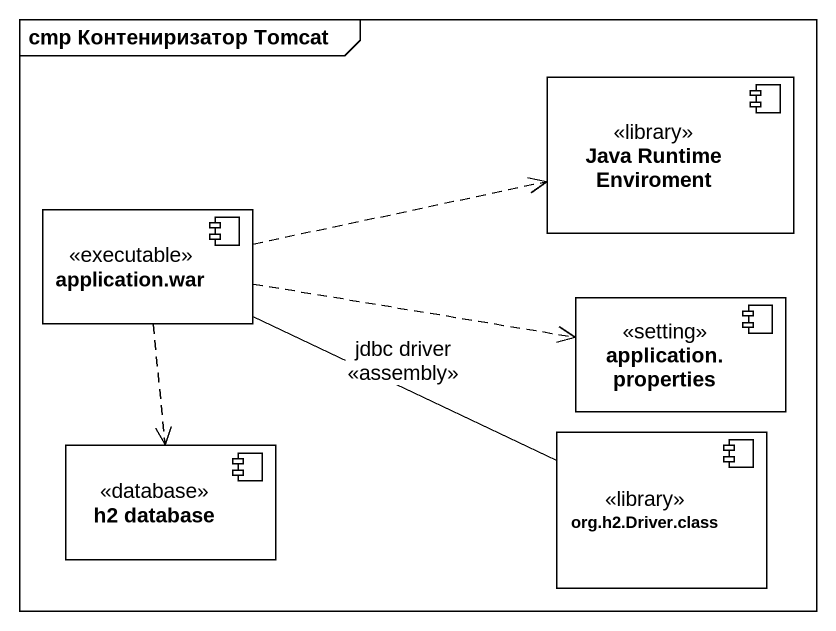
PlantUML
@startuml
mainframe cmp Контениризатор Tomcat
component "Java Runtime Enviroment" as Java_Runtime_Enviroment <<library>>
component "application.war" as application_war <<executable>>
component "application.properties" as application_properties <<setting>>
component "h2 database" as h2_database <<database>>
component "org.h2.Driver.class" as org_h2_Driver_class <<library>>
application_war .right.> Java_Runtime_Enviroment
application_war .right.> application_properties
application_war ..> h2_database
application_war -right- org_h2_Driver_class : jdbc driver\n<<assembly>>
@enduml
